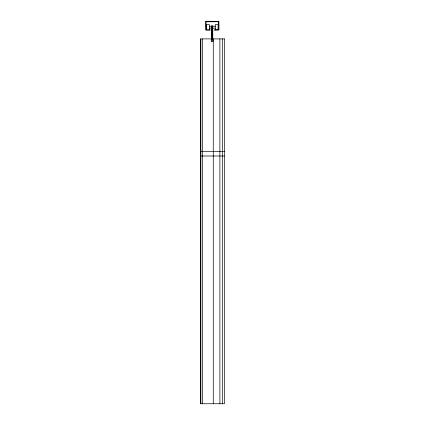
<?xml version="1.0" encoding="UTF-8"?>
<svg xmlns="http://www.w3.org/2000/svg" width="425" height="425" viewBox="0 0 425 425"><rect width="100%" height="100%" fill="white"/><g stroke="black" fill="none" stroke-linecap="round" stroke-linejoin="round"><path stroke-width="0.64" d="M209.27 26.223L215.278 26.223M211.655 27.104L212.638 27.104M209.27 28.103L215.278 28.103M211.655 34.181L212.638 34.181M200.515 151.502L222.599 151.502M223.152 151.502L224.485 151.502M200.515 156.007L222.599 156.007M223.152 156.007L224.485 156.007M222.599 38.893L222.599 403.75M219.9 38.893L219.9 403.75M218.094 29.739L218.094 24.586L215.278 24.586L215.278 29.739M213.26 38.893L213.26 403.75M212.782 25.813L212.782 26.647M212.782 27.726L212.782 39.323M212.638 25.813L212.638 39.966L211.655 39.966L211.655 25.813M211.793 25.813L211.793 26.647M211.793 27.726L211.793 39.323M209.366 29.654L209.366 24.586L206.55 24.586L206.55 29.739M202.369 38.893L202.369 403.75M200.876 38.893L200.876 403.75M205.615 21.574L205.801 30.207L210.115 30.26L210.115 29.506L206.13 29.739L206.13 21.765L218.514 21.765L218.514 29.739L214.529 29.506L214.529 30.26L218.981 30.069L218.886 21.33L205.987 21.25L205.615 21.574M224.485 38.893L200.515 38.893L200.515 403.75L224.485 403.75L224.485 38.893M211.666 41.602A0.967 0.967 0 0 0 213.116 40.763A0.967 0.967 0 0 0 211.666 39.929A0.967 0.967 0 0 0 211.666 41.602"/></g></svg>
